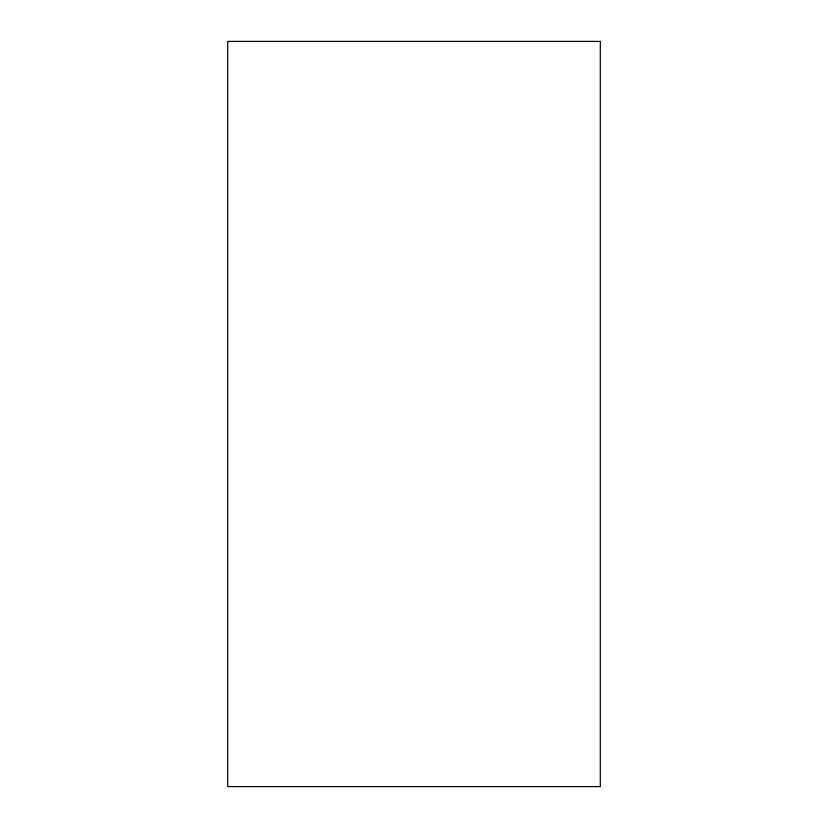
<?xml version="1.0" encoding="UTF-8"?>
<svg xmlns="http://www.w3.org/2000/svg" width="828" height="828" viewBox="0 0 828 828"><rect width="100%" height="100%" fill="white"/><g stroke="black" fill="none" stroke-linecap="round" stroke-linejoin="round"><path stroke-width="1.24" d="M600.3 41.4L227.7 41.4L227.7 786.6L600.3 786.6L600.3 41.4"/></g></svg>
